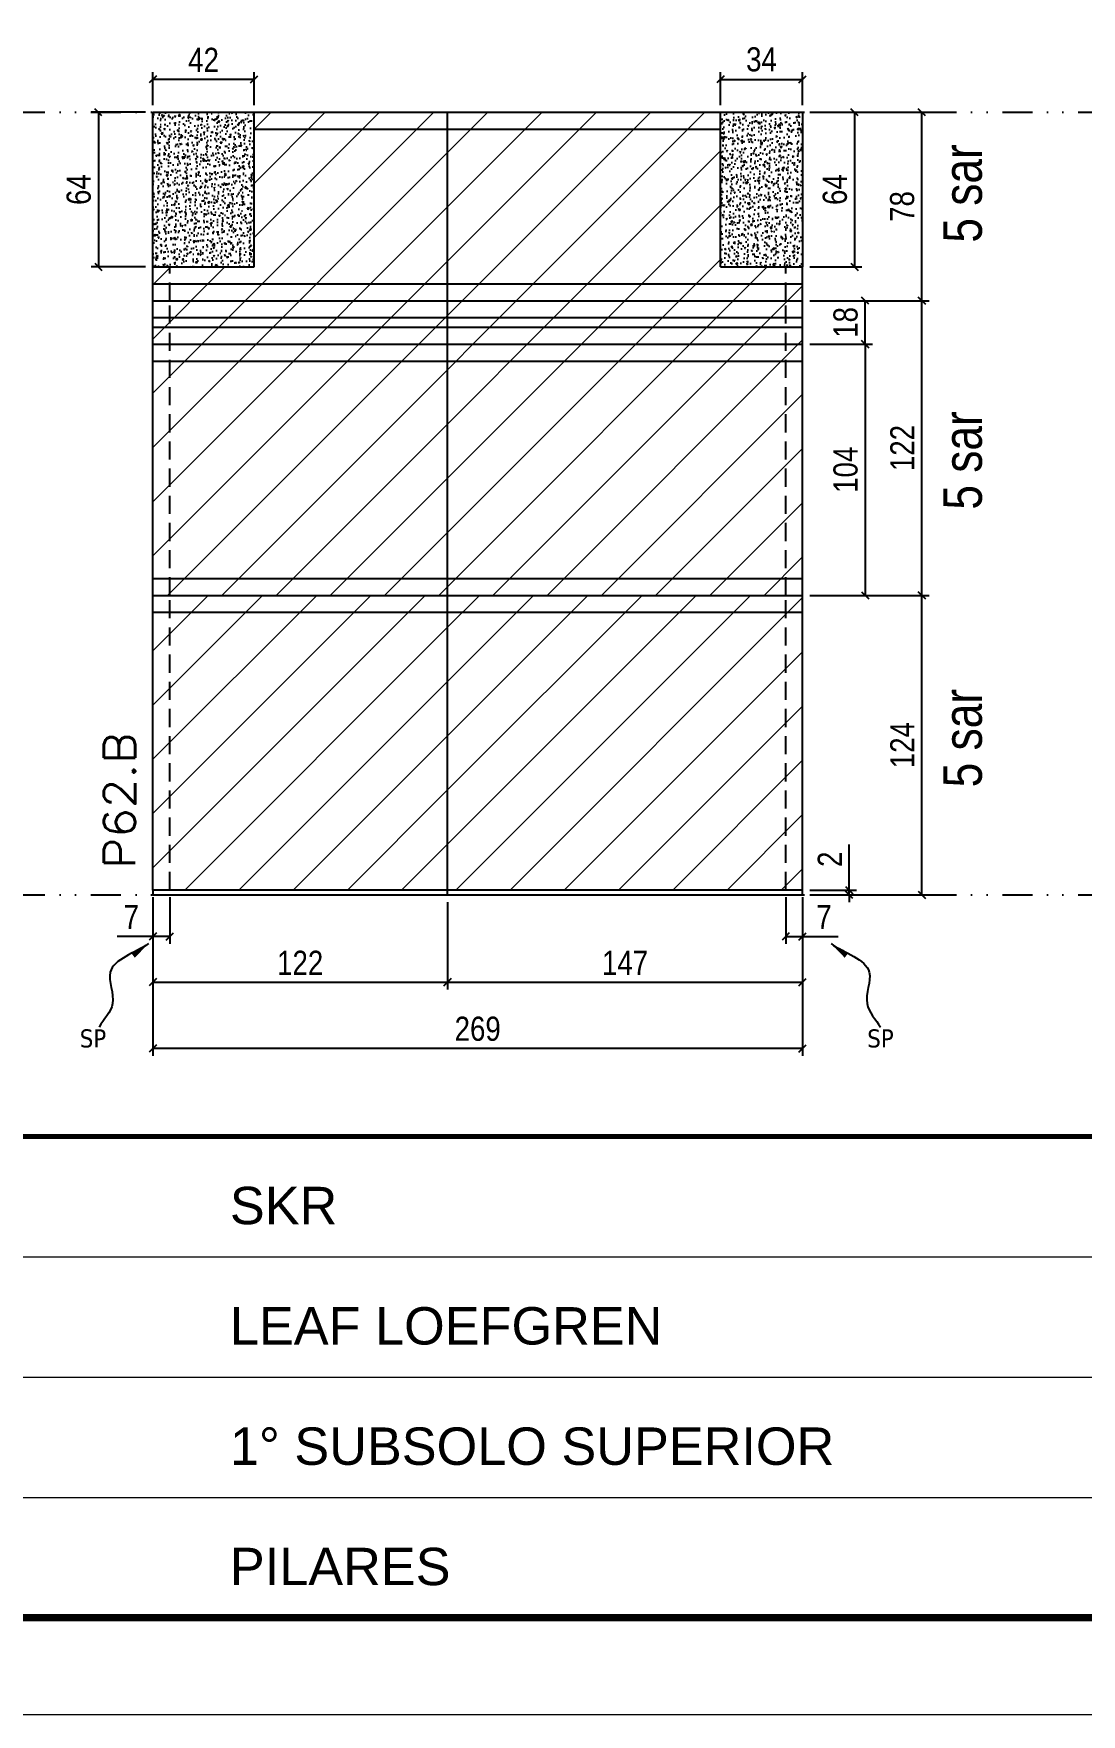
# Model space of a CAD drawing. Extents: x 14400 to 27878, y -21631 to 6985.
# Drawn here: x 16629 to 17063, y 192 to 888 of the extents above; entities that cross this region are included whole.
import ezdxf

# ---------------------------------------------------------------- set-up
doc = ezdxf.new("R2010")
doc.units = 0
for name, pattern in [('CONTINUO', [0]), ('DASHED', [0.75, 0.5, -0.25]), ('DIVIDE2', [0.625, 0.25, -0.125, 0, -0.125, 0, -0.125]), ('HIDDEN', [0.375, 0.25, -0.125])]:
    doc.linetypes.add(name, pattern=pattern)
for name, color, linetype in [('COTA', 241, 'Continuous'), ('NOMENCLATURA', 7, 'Continuous'), ('Nível', 160, 'Continuous'), ('Painéis', 200, 'Continuous'), ('SARR_2.2x7', 40, 'Continuous'), ('Sarrafo de Pressão', 42, 'HIDDEN'), ('texto', 7, 'Continuous')]:
    doc.layers.add(name, color=color, linetype=linetype)
for name, color, linetype, lineweight in [('Folhas', 255, 'Continuous', 9), ('Hachura', 251, 'Continuous', 9), ('SARRAFO DE PRESSAO', 251, 'DASHED', 9), ('Texto Seção', 7, 'Continuous', 15)]:
    doc.layers.add(name, color=color, linetype=linetype, lineweight=lineweight)
doc.styles.add('ARIAL', font='arial.ttf')
doc.styles.add('ARIAL_NARROW', font='ARIALN.TTF', dxfattribs={"height": 0.2})
doc.styles.add('COTA TECNICA', font='techl___.ttf', dxfattribs={"height": 10})
doc.styles.add('COTA TECNICA-50', font='techl___.ttf', dxfattribs={"height": 10})
doc.styles.add('REGUA-120', font='ROMANS.shx', dxfattribs={"height": 15})
doc.styles.get("Standard").update_dxf_attribs({"font": 'arial.ttf'})
doc.dimstyles.new('COTA PAINEL-50', dxfattribs={"dimtxt": 10, "dimasz": 3, "dimexe": 3, "dimexo": 3, "dimgap": 3, "dimtad": 1, "dimdec": 1, "dimzin": 12, "dimdsep": 46, "dimtxsty": 'COTA TECNICA-50', "dimblk1": 'OBLIQUE', "dimblk2": 'OBLIQUE', "dimsah": 1, "dimcen": 0.9, "dimclrd": 4, "dimclre": 4, "dimclrt": 240, "dimadec": 1, "dimazin": 3, "dimtfac": 1, "dimtdec": 1, "dimtmove": 0, "dimatfit": 3, "dimfxl": 1, "dimtolj": 1, "dimtzin": 12, "dimarcsym": 0})
doc.dimstyles.new('PAINEL', dxfattribs={"dimtxt": 10, "dimasz": 3, "dimexe": 3, "dimexo": 3, "dimgap": 3, "dimtad": 1, "dimdec": 1, "dimzin": 12, "dimdsep": 46, "dimtxsty": 'COTA TECNICA', "dimblk1": 'OBLIQUE', "dimblk2": 'OBLIQUE', "dimsah": 1, "dimcen": 0.9, "dimclrd": 4, "dimclre": 4, "dimclrt": 240, "dimadec": 1, "dimazin": 3, "dimtfac": 1, "dimtdec": 1, "dimtmove": 0, "dimatfit": 3, "dimfxl": 1, "dimtolj": 1, "dimtzin": 12, "dimarcsym": 0})
doc.dimstyles.get("Standard").update_dxf_attribs({"dimtxt": 0.18, "dimasz": 0.18, "dimexe": 0.18, "dimexo": 0.0625, "dimgap": 0.09, "dimtad": 0, "dimtih": 1, "dimtoh": 1, "dimdec": 4, "dimzin": 0, "dimdsep": 46, "dimtxsty": 'Standard', "dimcen": 0.09, "dimadec": 0, "dimazin": 0, "dimtfac": 1, "dimtdec": 4, "dimtofl": 0, "dimtmove": 0, "dimatfit": 3, "dimfxl": 1, "dimtolj": 1, "dimtzin": 0, "dimarcsym": 0})
pattern_1 = [(45, (465.853, 5e-10), (-11.22532, 11.22532), [])]
pattern_2 = [(50, (465.8528, 5e-10), (5.4655401, -0.4781726), [0.5715, -6.2865]), (355, (465.853, 5e-10), (-1.0573026, 5.7317054), [0.4572, -5.0292175]), (100.451445, (466.308, -0.04), (4.4082374, 5.2535326), [0.4857003, -5.3427073]), (46.1842, (465.853, 1.524), (8.1323712, -1.2612698), [0.85725, -9.42975]), (96.63556, (466.5305, 1.419), (7.122124, 7.4227837), [0.7285507, -8.0140682]), (351.18415, (465.853, 1.524), (7.122124, 7.4227837), [0.685799, -7.543792]), (21, (466.6148, 1.143), (4.5484317, -3.067956), [0.5715, -6.2865]), (326, (466.615, 1.143), (1.8540609, 5.525639), [0.4572, -5.0292]), (71.451445, (466.994, 0.8873), (6.4024926, 2.457683), [0.4857003, -5.3426981]), (37.5, (465.8528, 5e-10), (0.0926581, 2.53665117), [0, -4.96824, 0, -5.1054, 0, -5.04825]), (7.5, (465.8528, 5e-10), (2.00458988, 3.00541724), [0, -2.91084, 0, -4.85394, 0, -1.92405]), (327.5, (464.1535, 5e-10), (4.06771786, -0.17186232), [0, -1.905, 0, -5.9436, 0, -7.8867]), (317.5, (463.3915, 5e-10), (4.44387544, 0.7627947), [0, -2.4765, 0, -3.94716, 0, -5.6007])]

# ---------------------------------------------------------------- blocks, each defined once
blk = doc.blocks.new('9999999999')
at = {"color": 30, "linetype": 'CONTINUO'}
for p, q in [((98564.56, 34379.64), (99583.98, 34379.64)), ((98564.56, 34329.83), (99487.98, 34329.83)), ((98564.56, 34280.02), (99487.98, 34280.02))]:
    blk.add_line(p, q, dxfattribs=at)
at = {"color": 30, "linetype": 'CONTINUO', "const_width": 2}
blk.add_lwpolyline([(99583.98, 34230.21), (99583.98, 34414.45, 0.414214), (99568.98, 34429.45), (98228.98, 34429.45, 0.414214), (98213.98, 34414.45), (98213.98, 34245.21, 0.414214), (98228.98, 34230.21), (99583.98, 34230.21)], format="xyb", dxfattribs=at)
at = {"layer": 'Folhas'}
blk.add_lwpolyline([(98138.98, 34190.21), (99623.98, 34190.21), (99623.98, 35240.21), (98138.98, 35240.21)], close=True, dxfattribs=at)
at = {"layer": 'Folhas', "color": 30, "const_width": 3}
blk.add_lwpolyline([(98213.98, 34230.21), (99583.98, 34230.21), (99583.98, 35200.21), (98213.98, 35200.21)], close=True, dxfattribs=at)
at = {"color": 7, "linetype": 'Continuous', "ltscale": 5, "style": 'ARIAL'}
for s, height, p in [('SKR', 15.483, (98837.68, 34393.13)), ('LEAF LOEFGREN', 15.4829, (98837.68, 34343.32)), ('1° SUBSOLO SUPERIOR', 15.4829, (98837.68, 34293.51)), ('PILARES', 15.483, (98837.68, 34243.7))]:
    blk.add_text(s, height=height, dxfattribs=at).set_placement(p)
blk = doc.blocks.new('_Oblique')
at = {"color": 0, "linetype": 'ByBlock', "lineweight": -2}
blk.add_line((-0.5, -0.5), (0.5, 0.5), dxfattribs=at)
blk = doc.blocks.new('*D1080')
at = {"layer": 'COTA', "color": 4, "lineweight": -2, "transparency": 16777216}
for p, q in [((16678.77, 530.13), (16678.77, 464.52)), ((16947.77, 530.13), (16947.77, 464.52)), ((16947.77, 467.52), (16678.77, 467.52))]:
    blk.add_line(p, q, dxfattribs=at)
at = {"layer": 'Defpoints', "color": 0, "transparency": 16777216}
for p in [(16678.77, 533.13), (16947.77, 533.13), (16678.77, 467.52)]:
    blk.add_point(p, dxfattribs=at)
at = {"layer": 'COTA', "color": 4, "lineweight": -2, "transparency": 16777216, "xscale": 3, "yscale": 3, "zscale": 3, "rotation": 180}
blk.add_blockref('_Oblique', (16678.77, 467.52), dxfattribs=at)
at = {"layer": 'COTA', "color": 4, "lineweight": -2, "transparency": 16777216, "xscale": 3, "yscale": 3, "zscale": 3}
blk.add_blockref('_Oblique', (16947.77, 467.52), dxfattribs=at)
at = {"layer": 'COTA', "color": 240, "transparency": 16777216, "insert": (16813.27, 475.65), "char_height": 10, "attachment_point": 5, "style": 'COTA TECNICA'}
blk.add_mtext('\\A1;269', dxfattribs=at)
blk = doc.blocks.new('*D1081')
at = {"layer": 'COTA', "color": 4, "lineweight": -2, "transparency": 16777216}
for p, q in [((16940.77, 530.13), (16940.77, 510.89)), ((16947.77, 528.13), (16947.77, 510.89)), ((16940.77, 513.89), (16947.77, 513.89)), ((16947.77, 513.89), (16962.5, 513.89))]:
    blk.add_line(p, q, dxfattribs=at)
at = {"layer": 'Defpoints', "color": 0, "transparency": 16777216}
for p in [(16940.77, 533.13), (16947.77, 531.13), (16947.77, 513.89)]:
    blk.add_point(p, dxfattribs=at)
at = {"layer": 'COTA', "color": 4, "lineweight": -2, "transparency": 16777216, "xscale": 3, "yscale": 3, "zscale": 3, "rotation": 180}
blk.add_blockref('_Oblique', (16940.77, 513.89), dxfattribs=at)
at = {"layer": 'COTA', "color": 4, "lineweight": -2, "transparency": 16777216, "xscale": 3, "yscale": 3, "zscale": 3}
blk.add_blockref('_Oblique', (16947.77, 513.89), dxfattribs=at)
at = {"layer": 'COTA', "color": 240, "transparency": 16777216, "insert": (16956.63, 521.97), "char_height": 10, "attachment_point": 5, "style": 'COTA TECNICA-50'}
blk.add_mtext('\\A1;7', dxfattribs=at)
blk = doc.blocks.new('*D1082')
at = {"layer": 'COTA', "color": 4, "lineweight": -2, "transparency": 16777216}
for p, q in [((16685.77, 530.13), (16685.77, 510.89)), ((16678.77, 528.13), (16678.77, 510.89)), ((16678.77, 513.89), (16664.04, 513.89)), ((16685.77, 513.89), (16678.77, 513.89))]:
    blk.add_line(p, q, dxfattribs=at)
at = {"layer": 'Defpoints', "color": 0, "transparency": 16777216}
for p in [(16678.77, 531.13), (16685.77, 533.13), (16678.77, 513.89)]:
    blk.add_point(p, dxfattribs=at)
at = {"layer": 'COTA', "color": 4, "lineweight": -2, "transparency": 16777216, "xscale": 3, "yscale": 3, "zscale": 3, "rotation": 180}
blk.add_blockref('_Oblique', (16678.77, 513.89), dxfattribs=at)
at = {"layer": 'COTA', "color": 4, "lineweight": -2, "transparency": 16777216, "xscale": 3, "yscale": 3, "zscale": 3}
blk.add_blockref('_Oblique', (16685.77, 513.89), dxfattribs=at)
at = {"layer": 'COTA', "color": 240, "transparency": 16777216, "insert": (16669.9, 521.97), "char_height": 10, "attachment_point": 5, "style": 'COTA TECNICA-50'}
blk.add_mtext('\\A1;7', dxfattribs=at)
blk = doc.blocks.new('*D1083')
at = {"layer": 'COTA', "color": 4, "lineweight": -2, "transparency": 16777216}
for p, q in [((16967.03, 533.13), (16967.03, 551.94)), ((16950.77, 533.13), (16970.03, 533.13)), ((16950.77, 531.13), (16970.03, 531.13)), ((16967.03, 531.13), (16967.03, 533.13)), ((16967.03, 531.13), (16967.03, 528.13))]:
    blk.add_line(p, q, dxfattribs=at)
at = {"layer": 'Defpoints', "color": 0, "transparency": 16777216}
for p in [(16947.77, 533.13), (16947.77, 531.13), (16967.03, 531.13)]:
    blk.add_point(p, dxfattribs=at)
at = {"layer": 'COTA', "color": 4, "lineweight": -2, "transparency": 16777216, "xscale": 3, "yscale": 3, "zscale": 3}
for p, rotation in [((16967.03, 533.13), 270), ((16967.03, 531.13), 90)]:
    blk.add_blockref('_Oblique', p, dxfattribs=dict(at, rotation=rotation))
at = {"layer": 'COTA', "color": 240, "transparency": 16777216, "insert": (16959.03, 545.88), "char_height": 10, "attachment_point": 5, "rotation": 90, "style": 'COTA TECNICA-50'}
blk.add_mtext('\\A1;2', dxfattribs=at)
blk = doc.blocks.new('*D1084')
at = {"layer": 'COTA', "color": 4, "lineweight": -2, "transparency": 16777216}
for p, q in [((16950.77, 855.13), (17000.14, 855.13)), ((16997.14, 777.13), (16997.14, 855.13)), ((16950.77, 777.13), (17000.14, 777.13))]:
    blk.add_line(p, q, dxfattribs=at)
at = {"layer": 'Defpoints', "color": 0, "transparency": 16777216}
for p in [(16947.77, 855.13), (16997.14, 855.13), (16947.77, 777.13)]:
    blk.add_point(p, dxfattribs=at)
at = {"layer": 'COTA', "color": 4, "lineweight": -2, "transparency": 16777216, "xscale": 3, "yscale": 3, "zscale": 3}
for p, rotation in [((16997.14, 855.13), 90), ((16997.14, 777.13), 270)]:
    blk.add_blockref('_Oblique', p, dxfattribs=dict(at, rotation=rotation))
at = {"layer": 'COTA', "color": 240, "transparency": 16777216, "insert": (16989.04, 816.13), "char_height": 10, "attachment_point": 5, "rotation": 90, "style": 'COTA TECNICA-50'}
blk.add_mtext('\\A1;78', dxfattribs=at)
blk = doc.blocks.new('*D1089')
at = {"layer": 'COTA', "color": 4, "linetype": 'ByBlock', "lineweight": -2, "transparency": 16777216}
for p, q in [((16950.77, 655.13), (17000.14, 655.13)), ((16997.14, 531.13), (16997.14, 655.13)), ((16950.77, 531.13), (17000.14, 531.13))]:
    blk.add_line(p, q, dxfattribs=at)
at = {"layer": 'Defpoints', "color": 0, "linetype": 'ByBlock', "transparency": 16777216}
for p in [(16947.77, 655.13), (16997.14, 655.13), (16947.77, 531.13)]:
    blk.add_point(p, dxfattribs=at)
at = {"layer": 'COTA', "color": 4, "linetype": 'ByBlock', "lineweight": -2, "transparency": 16777216, "xscale": 3, "yscale": 3, "zscale": 3}
for p, rotation in [((16997.14, 655.13), 90), ((16997.14, 531.13), 270)]:
    blk.add_blockref('_Oblique', p, dxfattribs=dict(at, rotation=rotation))
at = {"layer": 'COTA', "color": 240, "linetype": 'ByBlock', "transparency": 16777216, "insert": (16989.06, 593.13), "char_height": 10, "attachment_point": 5, "rotation": 90, "style": 'COTA TECNICA'}
blk.add_mtext('\\A1;124', dxfattribs=at)
blk = doc.blocks.new('*D1090')
at = {"layer": 'COTA', "color": 4, "linetype": 'ByBlock', "lineweight": -2, "transparency": 16777216}
for p, q in [((16950.77, 655.13), (17000.14, 655.13)), ((16997.14, 531.13), (16997.14, 655.13)), ((16950.77, 531.13), (17000.14, 531.13))]:
    blk.add_line(p, q, dxfattribs=at)
at = {"layer": 'Defpoints', "color": 0, "linetype": 'ByBlock', "transparency": 16777216}
for p in [(16947.77, 655.13), (16997.14, 655.13), (16947.77, 531.13)]:
    blk.add_point(p, dxfattribs=at)
at = {"layer": 'COTA', "color": 4, "linetype": 'ByBlock', "lineweight": -2, "transparency": 16777216, "xscale": 3, "yscale": 3, "zscale": 3}
for p, rotation in [((16997.14, 655.13), 90), ((16997.14, 531.13), 270)]:
    blk.add_blockref('_Oblique', p, dxfattribs=dict(at, rotation=rotation))
at = {"layer": 'COTA', "color": 240, "linetype": 'ByBlock', "transparency": 16777216, "insert": (16989.06, 593.13), "char_height": 10, "attachment_point": 5, "rotation": 90, "style": 'COTA TECNICA'}
blk.add_mtext('\\A1;124', dxfattribs=at)
blk = doc.blocks.new('*D1091')
at = {"layer": 'COTA', "color": 4, "lineweight": -2, "transparency": 16777216}
for p, q in [((16800.77, 528.13), (16800.77, 491.96)), ((16947.77, 528.13), (16947.77, 491.96)), ((16800.77, 494.96), (16947.77, 494.96))]:
    blk.add_line(p, q, dxfattribs=at)
at = {"layer": 'Defpoints', "color": 0, "transparency": 16777216}
for p in [(16800.77, 531.13), (16947.77, 531.13), (16947.77, 494.96)]:
    blk.add_point(p, dxfattribs=at)
at = {"layer": 'COTA', "color": 4, "lineweight": -2, "transparency": 16777216, "xscale": 3, "yscale": 3, "zscale": 3, "rotation": 180}
blk.add_blockref('_Oblique', (16800.77, 494.96), dxfattribs=at)
at = {"layer": 'COTA', "color": 4, "lineweight": -2, "transparency": 16777216, "xscale": 3, "yscale": 3, "zscale": 3}
blk.add_blockref('_Oblique', (16947.77, 494.96), dxfattribs=at)
at = {"layer": 'COTA', "color": 240, "transparency": 16777216, "insert": (16874.27, 503.03), "char_height": 10, "attachment_point": 5, "style": 'COTA TECNICA'}
blk.add_mtext('\\A1;147', dxfattribs=at)
blk = doc.blocks.new('*D1092')
at = {"layer": 'COTA', "color": 4, "lineweight": -2, "transparency": 16777216}
for p, q in [((16678.77, 528.13), (16678.77, 491.96)), ((16800.77, 528.13), (16800.77, 491.96)), ((16678.77, 494.96), (16800.77, 494.96))]:
    blk.add_line(p, q, dxfattribs=at)
at = {"layer": 'Defpoints', "color": 0, "transparency": 16777216}
for p in [(16678.77, 531.13), (16800.77, 531.13), (16800.77, 494.96)]:
    blk.add_point(p, dxfattribs=at)
at = {"layer": 'COTA', "color": 4, "lineweight": -2, "transparency": 16777216, "xscale": 3, "yscale": 3, "zscale": 3, "rotation": 180}
blk.add_blockref('_Oblique', (16678.77, 494.96), dxfattribs=at)
at = {"layer": 'COTA', "color": 4, "lineweight": -2, "transparency": 16777216, "xscale": 3, "yscale": 3, "zscale": 3}
blk.add_blockref('_Oblique', (16800.77, 494.96), dxfattribs=at)
at = {"layer": 'COTA', "color": 240, "transparency": 16777216, "insert": (16739.77, 503.01), "char_height": 10, "attachment_point": 5, "style": 'COTA TECNICA'}
blk.add_mtext('\\A1;122', dxfattribs=at)
blk = doc.blocks.new('*D1093')
at = {"layer": 'COTA', "color": 4, "lineweight": -2, "transparency": 16777216}
for p, q in [((16678.77, 858.13), (16678.77, 871.77)), ((16720.77, 858.13), (16720.77, 871.77)), ((16720.77, 868.77), (16678.77, 868.77))]:
    blk.add_line(p, q, dxfattribs=at)
at = {"layer": 'Defpoints', "color": 0, "transparency": 16777216}
for p in [(16678.77, 868.77), (16678.77, 855.13), (16720.77, 855.13)]:
    blk.add_point(p, dxfattribs=at)
at = {"layer": 'COTA', "color": 4, "lineweight": -2, "transparency": 16777216, "xscale": 3, "yscale": 3, "zscale": 3, "rotation": 180}
blk.add_blockref('_Oblique', (16678.77, 868.77), dxfattribs=at)
at = {"layer": 'COTA', "color": 4, "lineweight": -2, "transparency": 16777216, "xscale": 3, "yscale": 3, "zscale": 3}
blk.add_blockref('_Oblique', (16720.77, 868.77), dxfattribs=at)
at = {"layer": 'COTA', "color": 240, "transparency": 16777216, "insert": (16699.77, 876.84), "char_height": 10, "attachment_point": 5, "style": 'COTA TECNICA'}
blk.add_mtext('\\A1;42', dxfattribs=at)
blk = doc.blocks.new('*D1094')
at = {"layer": 'COTA', "color": 4, "lineweight": -2, "transparency": 16777216}
for p, q in [((16913.77, 858.13), (16913.77, 871.77)), ((16947.77, 858.13), (16947.77, 871.77)), ((16913.77, 868.77), (16947.77, 868.77))]:
    blk.add_line(p, q, dxfattribs=at)
at = {"layer": 'Defpoints', "color": 0, "transparency": 16777216}
for p in [(16947.77, 868.77), (16913.77, 855.13), (16947.77, 855.13)]:
    blk.add_point(p, dxfattribs=at)
at = {"layer": 'COTA', "color": 4, "lineweight": -2, "transparency": 16777216, "xscale": 3, "yscale": 3, "zscale": 3, "rotation": 180}
blk.add_blockref('_Oblique', (16913.77, 868.77), dxfattribs=at)
at = {"layer": 'COTA', "color": 4, "lineweight": -2, "transparency": 16777216, "xscale": 3, "yscale": 3, "zscale": 3}
blk.add_blockref('_Oblique', (16947.77, 868.77), dxfattribs=at)
at = {"layer": 'COTA', "color": 240, "transparency": 16777216, "insert": (16930.77, 876.99), "char_height": 10, "attachment_point": 5, "style": 'COTA TECNICA'}
blk.add_mtext('\\A1;34', dxfattribs=at)
blk = doc.blocks.new('*D1088')
at = {"layer": 'COTA', "color": 4, "lineweight": -2, "transparency": 16777216}
for p, q in [((16950.77, 777.13), (17000.14, 777.13)), ((16997.14, 655.13), (16997.14, 777.13)), ((16950.77, 655.13), (17000.14, 655.13))]:
    blk.add_line(p, q, dxfattribs=at)
at = {"layer": 'Defpoints', "color": 0, "transparency": 16777216}
for p in [(16947.77, 777.13), (16997.14, 777.13), (16947.77, 655.13)]:
    blk.add_point(p, dxfattribs=at)
at = {"layer": 'COTA', "color": 4, "lineweight": -2, "transparency": 16777216, "xscale": 3, "yscale": 3, "zscale": 3}
for p, rotation in [((16997.14, 777.13), 90), ((16997.14, 655.13), 270)]:
    blk.add_blockref('_Oblique', p, dxfattribs=dict(at, rotation=rotation))
at = {"layer": 'COTA', "color": 240, "transparency": 16777216, "insert": (16989.08, 716.13), "char_height": 10, "attachment_point": 5, "rotation": 90, "style": 'COTA TECNICA'}
blk.add_mtext('\\A1;122', dxfattribs=at)
blk = doc.blocks.new('*D1085')
at = {"layer": 'COTA', "color": 4, "lineweight": -2, "transparency": 16777216}
for p, q in [((16675.77, 855.13), (16653.23, 855.13)), ((16656.23, 855.13), (16656.23, 791.13)), ((16675.77, 791.13), (16653.23, 791.13))]:
    blk.add_line(p, q, dxfattribs=at)
at = {"layer": 'Defpoints', "color": 0, "transparency": 16777216}
for p in [(16678.77, 855.13), (16656.23, 791.13), (16678.77, 791.13)]:
    blk.add_point(p, dxfattribs=at)
at = {"layer": 'COTA', "color": 4, "lineweight": -2, "transparency": 16777216, "xscale": 3, "yscale": 3, "zscale": 3}
for p, rotation in [((16656.23, 855.13), 90), ((16656.23, 791.13), 270)]:
    blk.add_blockref('_Oblique', p, dxfattribs=dict(at, rotation=rotation))
at = {"layer": 'COTA', "color": 240, "transparency": 16777216, "insert": (16648.13, 823.13), "char_height": 10, "attachment_point": 5, "rotation": 90, "style": 'COTA TECNICA'}
blk.add_mtext('\\A1;64', dxfattribs=at)
blk = doc.blocks.new('*D1086')
at = {"layer": 'COTA', "color": 4, "lineweight": -2, "transparency": 16777216}
for p, q in [((16950.77, 855.13), (16972.29, 855.13)), ((16969.29, 855.13), (16969.29, 791.13)), ((16950.77, 791.13), (16972.29, 791.13))]:
    blk.add_line(p, q, dxfattribs=at)
at = {"layer": 'Defpoints', "color": 0, "transparency": 16777216}
for p in [(16947.77, 855.13), (16947.77, 791.13), (16969.29, 791.13)]:
    blk.add_point(p, dxfattribs=at)
at = {"layer": 'COTA', "color": 4, "lineweight": -2, "transparency": 16777216, "xscale": 3, "yscale": 3, "zscale": 3}
for p, rotation in [((16969.29, 855.13), 90), ((16969.29, 791.13), 270)]:
    blk.add_blockref('_Oblique', p, dxfattribs=dict(at, rotation=rotation))
at = {"layer": 'COTA', "color": 240, "transparency": 16777216, "insert": (16961.18, 823.13), "char_height": 10, "attachment_point": 5, "rotation": 90, "style": 'COTA TECNICA'}
blk.add_mtext('\\A1;64', dxfattribs=at)
blk = doc.blocks.new('*D1087')
at = {"layer": 'COTA', "color": 4, "lineweight": -2, "transparency": 16777216}
for p, q in [((16950.77, 759.13), (16976.71, 759.13)), ((16973.71, 759.13), (16973.71, 655.13)), ((16950.77, 655.13), (16976.71, 655.13))]:
    blk.add_line(p, q, dxfattribs=at)
at = {"layer": 'Defpoints', "color": 0, "transparency": 16777216}
for p in [(16947.77, 759.13), (16947.77, 655.13), (16973.71, 655.13)]:
    blk.add_point(p, dxfattribs=at)
at = {"layer": 'COTA', "color": 4, "lineweight": -2, "transparency": 16777216, "xscale": 3, "yscale": 3, "zscale": 3}
for p, rotation in [((16973.71, 759.13), 90), ((16973.71, 655.13), 270)]:
    blk.add_blockref('_Oblique', p, dxfattribs=dict(at, rotation=rotation))
at = {"layer": 'COTA', "color": 240, "transparency": 16777216, "insert": (16965.6, 707.13), "char_height": 10, "attachment_point": 5, "rotation": 90, "style": 'COTA TECNICA'}
blk.add_mtext('\\A1;104', dxfattribs=at)
blk = doc.blocks.new('*D1079')
at = {"layer": 'COTA', "color": 4, "lineweight": -2, "transparency": 16777216}
for p, q in [((16950.77, 777.13), (16976.71, 777.13)), ((16973.71, 759.13), (16973.71, 777.13)), ((16950.77, 759.13), (16976.71, 759.13))]:
    blk.add_line(p, q, dxfattribs=at)
at = {"layer": 'Defpoints', "color": 0, "transparency": 16777216}
for p in [(16947.77, 777.13), (16973.71, 777.13), (16947.77, 759.13)]:
    blk.add_point(p, dxfattribs=at)
at = {"layer": 'COTA', "color": 4, "lineweight": -2, "transparency": 16777216, "xscale": 3, "yscale": 3, "zscale": 3}
for p, rotation in [((16973.71, 777.13), 90), ((16973.71, 759.13), 270)]:
    blk.add_blockref('_Oblique', p, dxfattribs=dict(at, rotation=rotation))
at = {"layer": 'COTA', "color": 240, "transparency": 16777216, "insert": (16965.61, 768.13), "char_height": 10, "attachment_point": 5, "rotation": 90, "style": 'COTA TECNICA'}
blk.add_mtext('\\A1;18', dxfattribs=at)

msp = doc.modelspace()

# ---------------------------------------------------------------- hatches: boundary and pattern name
at = {"layer": 'COTA'}
h = msp.add_hatch(dxfattribs=at)
h.set_pattern_fill('AR-CONC', color=256, scale=0.03)
h.set_pattern_definition(pattern_2)
h.paths.add_polyline_path([(16720.77, 855.13), (16678.77, 855.13), (16678.77, 791.13), (16720.77, 791.13)])
h = msp.add_hatch(dxfattribs=at)
h.set_pattern_fill('AR-CONC', color=256, scale=0.03)
h.set_pattern_definition(pattern_2)
h.paths.add_polyline_path([(16947.77, 855.13), (16913.77, 855.13), (16913.77, 791.13), (16947.77, 791.13)])
at = {"layer": 'Hachura'}
h = msp.add_hatch(dxfattribs=at)
h.set_pattern_fill('ANSI31', color=256, scale=5)
h.paths.add_polyline_path([(16334.91, 759.13), (16212.91, 759.13), (16212.91, 655.13), (16334.91, 655.13)])
h.paths.add_polyline_path([(16481.91, 759.13), (16334.91, 759.13), (16334.91, 655.13), (16481.91, 655.13)])
h.paths.add_polyline_path([(16481.91, 777.13), (16334.91, 777.13), (16334.91, 759.13), (16481.91, 759.13)])
h.paths.add_polyline_path([(16334.91, 777.13), (16212.91, 777.13), (16212.91, 759.13), (16334.91, 759.13)])
h.paths.add_polyline_path([(16334.91, 855.13), (16246.91, 855.13), (16246.91, 791.13), (16212.91, 791.13), (16212.91, 777.13), (16334.91, 777.13)])
h.paths.add_polyline_path([(16447.91, 855.13), (16334.91, 855.13), (16334.91, 777.13), (16481.91, 777.13), (16481.91, 791.13), (16447.91, 791.13)])
h.paths.add_polyline_path([(16800.77, 759.13), (16678.77, 759.13), (16678.77, 655.13), (16800.77, 655.13)])
h.paths.add_polyline_path([(16947.77, 759.13), (16800.77, 759.13), (16800.77, 655.13), (16947.77, 655.13)])
h.paths.add_polyline_path([(16947.77, 777.13), (16800.77, 777.13), (16800.77, 759.13), (16947.77, 759.13)])
h.paths.add_polyline_path([(16800.77, 777.13), (16678.77, 777.13), (16678.77, 759.13), (16800.77, 759.13)])
h.paths.add_polyline_path([(16800.77, 855.13), (16720.77, 855.13), (16720.77, 791.13), (16678.77, 791.13), (16678.77, 777.13), (16800.77, 777.13)])
h.paths.add_polyline_path([(16913.77, 855.13), (16800.77, 855.13), (16800.77, 777.13), (16947.77, 777.13), (16947.77, 791.13), (16913.77, 791.13)])
h.paths.add_polyline_path([(17151.68, 791.13), (17132.68, 791.13), (17132.68, 683.13), (17151.68, 683.13)])
h.paths.add_polyline_path([(17339.83, 791.13), (17320.83, 791.13), (17320.83, 683.13), (17339.83, 683.13)])
h = msp.add_hatch(dxfattribs=at)
h.set_pattern_fill('ANSI31', color=256, scale=5)
h.set_pattern_definition(pattern_1)
h.paths.add_polyline_path([(16800.77, 655.13), (16678.77, 655.13), (16678.77, 533.13), (16800.77, 533.13)])
h = msp.add_hatch(dxfattribs=at)
h.set_pattern_fill('ANSI31', color=256, scale=5)
h.set_pattern_definition(pattern_1)
h.paths.add_polyline_path([(16947.77, 655.13), (16800.77, 655.13), (16800.77, 533.13), (16947.77, 533.13)])

# ---------------------------------------------------------------- linework, layer by layer
at = {"layer": 'COTA'}
for p, q in [((16678.77, 791.13), (16678.77, 855.13)), ((16678.77, 855.13), (16720.77, 855.13)), ((16913.77, 855.13), (16947.77, 855.13)), ((16947.77, 855.13), (16947.77, 791.13))]:
    msp.add_line(p, q, dxfattribs=at)
at = {"layer": 'Nível', "color": 4, "linetype": 'DIVIDE2', "ltscale": 50}
for p, q in [((16086.97, 855.13), (17456.97, 855.13)), ((16086.97, 531.13), (17456.97, 531.13))]:
    msp.add_line(p, q, dxfattribs=at)
at = {"layer": 'Painéis'}
for p, q in [((16720.77, 791.13), (16720.77, 855.13)), ((16720.77, 855.13), (16913.77, 855.13)), ((16800.77, 531.13), (16800.77, 855.13)), ((16913.77, 791.13), (16913.77, 855.13)), ((16678.77, 533.13), (16678.77, 791.13)), ((16678.77, 791.13), (16720.77, 791.13)), ((16913.77, 791.13), (16947.77, 791.13)), ((16947.77, 533.13), (16947.77, 791.13)), ((16678.77, 777.13), (16947.77, 777.13)), ((16678.77, 759.13), (16947.77, 759.13)), ((16678.77, 655.13), (16947.77, 655.13))]:
    msp.add_line(p, q, dxfattribs=at)
msp.add_lwpolyline([(16947.77, 533.13), (16678.77, 533.13), (16678.77, 531.13), (16947.77, 531.13)], close=True, dxfattribs=at)
at = {"layer": 'SARR_2.2x7'}
for p, q in [((16720.77, 848.13), (16800.77, 848.13)), ((16800.77, 848.13), (16913.77, 848.13)), ((16678.77, 784.13), (16800.77, 784.13)), ((16800.77, 784.13), (16947.77, 784.13)), ((16678.77, 770.13), (16947.77, 770.13)), ((16678.77, 766.13), (16947.77, 766.13)), ((16678.77, 752.13), (16947.77, 752.13)), ((16678.77, 662.13), (16947.77, 662.13)), ((16678.77, 648.13), (16947.77, 648.13))]:
    msp.add_line(p, q, dxfattribs=at)
at = {"layer": 'Sarrafo de Pressão', "ltscale": 30}
for p, q in [((16685.77, 777.13), (16685.77, 791.13)), ((16940.77, 777.13), (16940.77, 791.13)), ((16685.77, 655.13), (16685.77, 777.13)), ((16940.77, 655.13), (16940.77, 777.13)), ((16685.77, 533.13), (16685.77, 655.13)), ((16940.77, 533.13), (16940.77, 655.13))]:
    msp.add_line(p, q, dxfattribs=at)

# ---------------------------------------------------------------- block references
at = {"layer": 'SARRAFO DE PRESSAO', "color": 6, "linetype": 'ByBlock'}
msp.add_blockref('9999999999', (-82127.01, -33998.35), dxfattribs=at)

# ---------------------------------------------------------------- texts
at = {"layer": 'NOMENCLATURA', "style": 'ARIAL_NARROW'}
for p in [(17022.01, 801.17), (17022.01, 690.63), (17022.01, 575.65)]:
    msp.add_text('5 sar', height=16, rotation=90, dxfattribs=at).set_placement(p)
at = {"layer": 'texto', "color": 0, "char_height": 7.5, "attachment_point": 5}
for insert in [(16653.99, 471.64), (16980.02, 471.64)]:
    msp.add_mtext('{\\fTahoma|b0|i0|c0|p34;\\C4;SP}', dxfattribs=dict(at, insert=insert))
at = {"layer": 'Texto Seção', "style": 'REGUA-120', "width": 1.1}
msp.add_text('P62.B', height=13, rotation=90, dxfattribs=at).set_placement((16671.52, 541.9))

# ---------------------------------------------------------------- dimensions: what is measured, and where the dimension line sits
at = {"layer": 'COTA'}
for base, p1, p2, dimstyle, picture, middle in [((16678.77, 868.77), (16720.77, 855.13), (16678.77, 855.13), 'PAINEL', '*D1093', (16699.77, 876.84)), ((16947.77, 868.77), (16913.77, 855.13), (16947.77, 855.13), 'PAINEL', '*D1094', (16930.77, 876.99)), ((16800.77, 494.96), (16678.77, 531.13), (16800.77, 531.13), 'PAINEL', '*D1092', (16739.77, 503.01)), ((16947.77, 513.89), (16940.77, 533.13), (16947.77, 531.13), 'COTA PAINEL-50', '*D1081', (16956.63, 521.97))]:
    dim = msp.add_linear_dim(base=base, p1=p1, p2=p2, dimstyle=dimstyle, dxfattribs=at)
    dim.commit()
    dim.dimension.update_dxf_attribs({"geometry": picture, "text_midpoint": middle})
for base, p1, p2, angle, dimstyle, picture, middle in [((16656.23, 791.13), (16678.77, 855.13), (16678.77, 791.13), 90, 'PAINEL', '*D1085', (16648.13, 823.13)), ((16997.14, 855.13), (16947.77, 777.13), (16947.77, 855.13), 90, 'COTA PAINEL-50', '*D1084', (16989.04, 816.13)), ((16969.29, 791.13), (16947.77, 855.13), (16947.77, 791.13), 90, 'PAINEL', '*D1086', (16961.18, 823.13)), ((16997.14, 777.13), (16947.77, 655.13), (16947.77, 777.13), 90, 'PAINEL', '*D1088', (16989.08, 716.13)), ((16973.71, 777.13), (16947.77, 759.13), (16947.77, 777.13), 90, 'PAINEL', '*D1079', (16965.61, 768.13)), ((16973.71, 655.13), (16947.77, 759.13), (16947.77, 655.13), 90, 'PAINEL', '*D1087', (16965.6, 707.13)), ((16678.77, 513.89), (16685.77, 533.13), (16678.77, 531.13), 180, 'COTA PAINEL-50', '*D1082', (16669.9, 521.97))]:
    dim = msp.add_linear_dim(base=base, p1=p1, p2=p2, angle=angle, dimstyle=dimstyle, dxfattribs=at)
    dim.commit()
    dim.dimension.update_dxf_attribs({"geometry": picture, "text_midpoint": middle})
at = {"layer": 'COTA', "linetype": 'ByBlock'}
for picture in ['*D1089', '*D1090']:
    dim = msp.add_aligned_dim(p1=(16947.77, 531.13), p2=(16947.77, 655.13), distance=-49.37, dimstyle='PAINEL', dxfattribs=at)
    dim.commit()
    dim.dimension.update_dxf_attribs({"geometry": picture, "text_midpoint": (16989.06, 593.13)})
at = {"layer": 'COTA'}
dim = msp.add_linear_dim(base=(16967.03, 531.13), p1=(16947.77, 533.13), p2=(16947.77, 531.13), angle=90, dimstyle='COTA PAINEL-50', dxfattribs=at)
dim.commit()
dim.dimension.update_dxf_attribs({"geometry": '*D1083', "text_midpoint": (16967.03, 545.88), "dimtype": 160})
dim = msp.add_linear_dim(base=(16678.77, 467.52), p1=(16947.77, 533.13), p2=(16678.77, 533.13), angle=180, dimstyle='PAINEL', override={"dimarcsym": 2}, dxfattribs=at)
dim.commit()
dim.dimension.update_dxf_attribs({"geometry": '*D1080', "text_midpoint": (16813.27, 475.65)})
dim = msp.add_linear_dim(base=(16947.77, 494.96), p1=(16800.77, 531.13), p2=(16947.77, 531.13), dimstyle='PAINEL', override={"dimtmove": 1}, dxfattribs=at)
dim.commit()
dim.dimension.update_dxf_attribs({"geometry": '*D1091', "text_midpoint": (16874.27, 503.03)})

# ---------------------------------------------------------------- leaders
at = {"layer": 'COTA', "path_type": 1}
for points in [[(16676.94, 510.95), (16661.15, 499.12), (16662.08, 486.11), (16656.53, 476.33)], [(16959.6, 510.95), (16975.38, 499.12), (16974.46, 486.11), (16980.01, 476.33)]]:
    msp.add_leader(points, dimstyle='Standard', override={"dimasz": 8}, dxfattribs=at)

doc.saveas('drawing.dxf')
